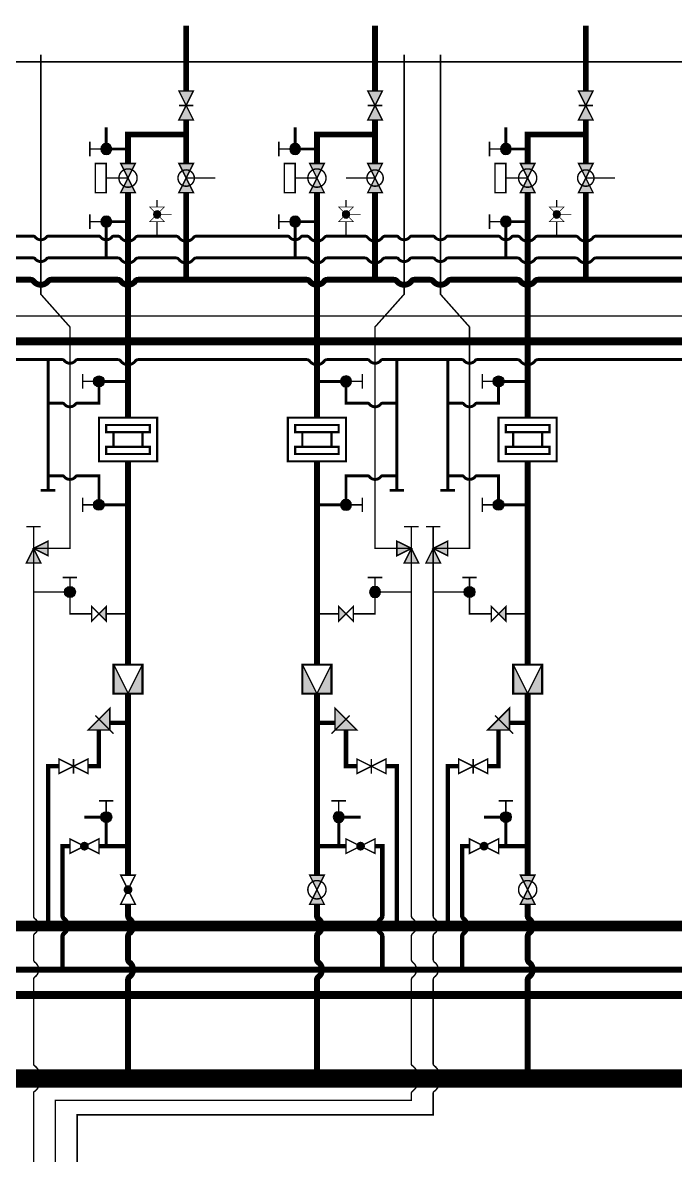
# Model space of a CAD drawing. Header units: millimetres. Extents: x 0 to 2500, y 0 to 1760.
# Drawn here: x 1676.5 to 1766.3, y 1442.4 to 1598.4 of the extents above; entities that cross this region are included whole.
import ezdxf

# ---------------------------------------------------------------- set-up
doc = ezdxf.new("R2010")
doc.units = ezdxf.units.MM
doc.linetypes.add('ACAD_ISO02W100', pattern=[15, 12, -3])
doc.linetypes.add('ACAD_ISO03W100', pattern=[30, 12, -18])
for name, color, linetype in [('Вентили угл.15', 7, 'Continuous'), ('Диафрагмы 150', 7, 'Continuous'), ('Диафрагмы 80', 7, 'Continuous'), ('Задвижки 80', 7, 'Continuous'), ('Клапаны 10', 7, 'Continuous'), ('Краны 10', 7, 'Continuous'), ('Краны 15', 7, 'Continuous'), ('Краны 3', 7, 'Continuous'), ('Краны 6', 7, 'Continuous'), ('Краны шар.80', 7, 'Continuous'), ('Краны шар.пн.прив.80', 7, 'Continuous'), ('Краны шар.ручн.80', 7, 'Continuous'), ('Краны шар.ручн.т.10', 7, 'Continuous'), ('Краны шар.т.100', 7, 'Continuous'), ('Краны шар.т.80', 7, 'Continuous'), ('Площадки', 7, 'Continuous'), ('ППК 50', 7, 'Continuous'), ('Трубы 108', 7, 'Continuous'), ('Трубы 219', 7, 'Continuous'), ('Трубы 25', 7, 'Continuous'), ('Трубы 426', 7, 'Continuous'), ('Трубы 57', 7, 'Continuous'), ('Трубы 89', 7, 'Continuous'), ('Штуцеры', 7, 'Continuous')]:
    doc.layers.add(name, color=color, linetype=linetype)

# ---------------------------------------------------------------- blocks, each defined once
blk = doc.blocks.new('Кран 3')
at = {"layer": 'Краны 3'}
blk.add_hatch(color=256, dxfattribs=at).paths.add_polyline_path([(0, 0.75, 1), (0, -0.75, 1)])
at = {"layer": 'Краны 3', "const_width": 0.2}
for points in [[(1, 2.25), (-1, 2.25)], [(0, 0.75), (0, 2.25)]]:
    blk.add_lwpolyline(points, dxfattribs=at)
at = {"layer": 'Краны 3'}
blk.add_lwpolyline([(0, 0.75, 1), (0, -0.75, 1), (0, 0.75, 1)], format="xyb", dxfattribs=at)
blk = doc.blocks.new('Кран шар.т.80')
at = {"layer": 'Краны шар.т.80'}
blk.add_hatch(color=256, dxfattribs=at).paths.add_polyline_path([(1.5, 0, 1), (2.5, 0, 1)])
at = {"layer": 'Краны шар.т.80', "const_width": 0.2}
blk.add_lwpolyline([(0, -1), (0, 1), (4, -1), (4, 1)], close=True, dxfattribs=at)
blk.add_lwpolyline([(1.5, 0, 1), (2.5, 0, 1), (1.5, 0, 3.172365)], format="xyb", dxfattribs=at)
blk = doc.blocks.new('Кран шар.т.100')
at = {"layer": 'Краны шар.т.100'}
blk.add_hatch(color=256, dxfattribs=at).paths.add_polyline_path([(1.5, 0, 1), (2.5, 0, 1)])
at = {"layer": 'Краны шар.т.100', "const_width": 0.2}
blk.add_lwpolyline([(0, -1), (0, 1), (4, -1), (4, 1)], close=True, dxfattribs=at)
blk.add_lwpolyline([(1.5, 0, 1), (2.5, 0, 1), (1.5, 0, 3.172365)], format="xyb", dxfattribs=at)
blk = doc.blocks.new('Задвижка 80')
at = {"layer": 'Задвижки 80', "const_width": 0.2}
blk.add_lwpolyline([(0, -1), (0, 1), (4, -1), (4, 1)], close=True, dxfattribs=at)
blk.add_lwpolyline([(2, 1), (2, -1)], dxfattribs=at)
blk = doc.blocks.new('ППК 50 непрох.')
at = {"layer": 'ППК 50'}
h = blk.add_hatch(color=256, dxfattribs=at)
h.paths.add_polyline_path([(-1.5, 0), (0, 1.5), (-1.5, 3)])
h.paths.add_polyline_path([(1.5, 0), (0, 1.5), (-1.5, 0)])
at = {"layer": 'ППК 50', "const_width": 0.2}
blk.add_lwpolyline([(1.5, 0), (-1.5, 3), (-1.5, 0)], close=True, dxfattribs=at)
blk.add_lwpolyline([(-2, -0.5), (0.5, 2)], dxfattribs=at)
blk = doc.blocks.new('Клапан 10')
at = {"layer": 'Клапаны 10'}
blk.add_hatch(color=256, dxfattribs=at).paths.add_polyline_path([(2, 1), (1, 0), (2, -1)])
at = {"layer": 'Клапаны 10', "const_width": 0.2}
blk.add_lwpolyline([(0, 1), (0, -1), (2, 1), (2, -1)], close=True, dxfattribs=at)
blk = doc.blocks.new('Кран 10')
at = {"layer": 'Краны 10'}
blk.add_hatch(color=256, dxfattribs=at).paths.add_polyline_path([(0, 0.75, 1), (0, -0.75, 1)])
at = {"layer": 'Краны 10', "const_width": 0.2}
for points in [[(1, 2), (-1, 2)], [(0, 0), (0, 2)]]:
    blk.add_lwpolyline(points, dxfattribs=at)
at = {"layer": 'Краны 10'}
blk.add_lwpolyline([(0, 0.75, 1), (0, -0.75, 1), (0, 0.75, 1)], format="xyb", dxfattribs=at)
blk = doc.blocks.new('Кран 6')
at = {"layer": 'Краны 6'}
blk.add_hatch(color=256, dxfattribs=at).paths.add_polyline_path([(0, 0.75, 1), (0, -0.75, 1)])
at = {"layer": 'Краны 6', "const_width": 0.2}
for points in [[(1, 2.25), (-1, 2.25)], [(0, 0.75), (0, 2.25)]]:
    blk.add_lwpolyline(points, dxfattribs=at)
at = {"layer": 'Краны 6'}
blk.add_lwpolyline([(0, 0.75, 1), (0, -0.75, 1), (0, 0.75, 1)], format="xyb", dxfattribs=at)
blk = doc.blocks.new('Вентиль угл.15')
at = {"layer": 'Вентили угл.15'}
h = blk.add_hatch(color=256, dxfattribs=at)
h.paths.add_polyline_path([(-2, 1), (-2, -1), (0, 0)])
h.paths.add_polyline_path([(0, 0), (-1, -2), (1, -2)])
blk.add_hatch(color=256, dxfattribs=at).paths.add_polyline_path([(0, 0), (-1, -2), (1, -2)])
at = {"layer": 'Вентили угл.15', "const_width": 0.2}
for points in [[(1, 3), (-1, 3)], [(0, 0), (0, 3)], [(0, 0), (-1, -2), (1, -2), (0, 0)]]:
    blk.add_lwpolyline(points, dxfattribs=at)
blk.add_lwpolyline([(0, 0), (-2, -1), (-2, 1), (0, 0)], close=True, dxfattribs=at)
blk = doc.blocks.new('Диафрагма 150')
at = {"layer": 'Диафрагмы 150', "const_width": 0.3}
for points in [[(-3, 1), (3, 1), (3, 2), (-3, 2)], [(-3, -2), (3, -2), (3, -1), (-3, -1)]]:
    blk.add_lwpolyline(points, close=True, dxfattribs=at)
for points in [[(-2, 1), (-2, -1)], [(2, 1), (2, -1)]]:
    blk.add_lwpolyline(points, dxfattribs=at)
blk = doc.blocks.new('Штуцер 25')
at = {"layer": 'Штуцеры'}
h = blk.add_hatch(color=256, dxfattribs=at)
h.paths.add_polyline_path([(0, -4), (2, -4), (2, 0)])
h.paths.add_polyline_path([(-2, -4), (0, -4), (-2, 0)])
at = {"layer": 'Штуцеры', "const_width": 0.3}
blk.add_lwpolyline([(2, -4), (-2, -4), (-2, 0), (2, 0)], close=True, dxfattribs=at)
at = {"layer": 'Штуцеры'}
for points in [[(0, -4), (-2, 0)], [(2, 0), (0, -4)]]:
    blk.add_lwpolyline(points, dxfattribs=at)
blk = doc.blocks.new('Заглушка 57')
at = {"layer": 'Трубы 57', "const_width": 0.4}
blk.add_lwpolyline([(0, 1), (0, -1)], dxfattribs=at)
blk = doc.blocks.new('Пересеч. 57-57')
at = {"layer": 'Трубы 57'}
blk.add_lwpolyline([(-1, 0, 0.4, 0.4, -0.236068), (-0.8, -0.1, 0.4, 0.4, 0.236068), (0, -0.5, 0.4, 0.4, 0.236068), (0.8, -0.1, 0.4, 0.4, -0.236068), (1, 0, 0, 0, 0)], format="xyseb", dxfattribs=at)
blk = doc.blocks.new('Пересеч. 89-108')
at = {"layer": 'Трубы 89', "const_width": 0.6}
blk.add_lwpolyline([(-1.4, 0, -0.236068), (-1, -0.2, 0.236068), (0, -0.7, 0.236068), (1, -0.2, -0.236068), (1.4, 0)], format="xyb", dxfattribs=at)
blk = doc.blocks.new('Пересеч. 25-159')
at = {"layer": 'Трубы 25', "const_width": 0.2}
blk.add_lwpolyline([(-1.4, 0, -0.236068), (-1, -0.2, 0.236068), (0, -0.7, 0.236068), (1, -0.2, -0.236068), (1.4, 0)], format="xyb", dxfattribs=at)
blk = doc.blocks.new('Пересеч. 57-108')
at = {"layer": 'Трубы 57', "const_width": 0.4}
blk.add_lwpolyline([(-1.4, 0, -0.236068), (-1, -0.2, 0.236068), (0, -0.7, 0.236068), (1, -0.2, -0.236068), (1.4, 0)], format="xyb", dxfattribs=at)
blk = doc.blocks.new('Кран 15')
at = {"layer": 'Краны 15'}
blk.add_hatch(color=256, dxfattribs=at).paths.add_polyline_path([(-0.75, 0.75, 1), (0.75, 0.75, 1)])
at = {"layer": 'Краны 15', "const_width": 0.2}
for points in [[(-2.25, 1.75), (-2.25, -0.25)], [(-0.75, 0.75), (-2.25, 0.75)]]:
    blk.add_lwpolyline(points, dxfattribs=at)
at = {"layer": 'Краны 15'}
blk.add_lwpolyline([(-0.75, 0.75, 1), (0.75, 0.75, 1), (-0.75, 0.75, 1)], format="xyb", dxfattribs=at)
blk = doc.blocks.new('Кран шар.ручн.т.10')
at = {"layer": 'Краны шар.ручн.т.10'}
h = blk.add_hatch(color=256, dxfattribs=at)
h.paths.add_polyline_path([(1, 0), (1.35, -0.35, 0.198912), (1.5, 0, 0.198912), (1.35, 0.35)])
h.paths.add_polyline_path([(0.65, -0.35, 0.414214), (1.35, -0.35), (1, 0)])
h.paths.add_polyline_path([(0.5, 0, 0.198912), (0.65, -0.35), (1, 0), (0.65, 0.35, 0.198912)])
h.paths.add_polyline_path([(1, 0), (1.35, 0.35, 0.414214), (0.65, 0.35)])
at = {"layer": 'Краны шар.ручн.т.10', "const_width": 0.1}
blk.add_lwpolyline([(1, 0), (1, 2)], dxfattribs=at)
blk.add_lwpolyline([(0, 1), (0, -1), (2, 1), (2, -1)], close=True, dxfattribs=at)
at = {"layer": 'Краны шар.ручн.т.10'}
blk.add_lwpolyline([(0.5, 0, 1), (1.5, 0, 1), (0.5, 0, 1)], format="xyb", dxfattribs=at)
blk = doc.blocks.new('Задвижка 80 непрох.')
at = {"layer": 'Задвижки 80'}
h = blk.add_hatch(color=256, dxfattribs=at)
h.paths.add_polyline_path([(2, 0), (0, 1), (0, -1)])
h.paths.add_polyline_path([(2, 0), (4, -1), (4, 1)])
at = {"layer": 'Задвижки 80', "const_width": 0.2}
blk.add_lwpolyline([(0, -1), (0, 1), (4, -1), (4, 1)], close=True, dxfattribs=at)
blk.add_lwpolyline([(2, 1), (2, -1)], dxfattribs=at)
blk = doc.blocks.new('Кран шар.пн.прив.80')
at = {"layer": 'Краны шар.пн.прив.80'}
h = blk.add_hatch(color=256, dxfattribs=at)
h.paths.add_polyline_path([(0, -1), (2, 0), (0, 1)])
h.paths.add_polyline_path([(2, 0), (4, -1), (4, 1)])
at = {"layer": 'Краны шар.пн.прив.80', "const_width": 0.2}
for points in [[(0, 3), (4, 3), (4, 4.5), (0, 4.5)], [(0, -1), (0, 1), (4, -1), (4, 1)]]:
    blk.add_lwpolyline(points, close=True, dxfattribs=at)
blk.add_lwpolyline([(2, 0), (2, 3)], dxfattribs=at)
blk.add_lwpolyline([(2, 1.25, 1.010442), (2, -1.25, 1.010442), (2, 1.25, 4.236068)], format="xyb", dxfattribs=at)
blk = doc.blocks.new('Кран шар.ручн.80 непрох.')
at = {"layer": 'Краны шар.ручн.80'}
h = blk.add_hatch(color=256, dxfattribs=at)
h.paths.add_polyline_path([(2, 0), (0, 1), (0, -1)])
h.paths.add_polyline_path([(2, 0), (4, -1), (4, 1)])
at = {"layer": 'Краны шар.ручн.80', "const_width": 0.2}
blk.add_lwpolyline([(2, 4), (2, 0)], dxfattribs=at)
blk.add_lwpolyline([(0, -1), (0, 1), (4, -1), (4, 1)], close=True, dxfattribs=at)
blk.add_lwpolyline([(0.875, 0, 1), (3.125, 0, 1), (0.875, 0, 1)], format="xyb", dxfattribs=at)
blk = doc.blocks.new('Пересеч. 108-108')
at = {"layer": 'Трубы 108'}
blk.add_lwpolyline([(-1.4, 0, 0.8, 0.8, -0.236068), (-1, -0.2, 0.8, 0.8, 0.236068), (0, -0.7, 0.8, 0.8, 0.236068), (1, -0.2, 0.8, 0.8, -0.236068), (1.4, 0, 0, 0, 0)], format="xyseb", dxfattribs=at)
blk = doc.blocks.new('Кран шар.80')
at = {"layer": 'Краны шар.80'}
h = blk.add_hatch(color=256, dxfattribs=at)
h.paths.add_polyline_path([(0, -1), (2, 0), (0, 1)])
h.paths.add_polyline_path([(2, 0), (4, -1), (4, 1)])
at = {"layer": 'Краны шар.80', "const_width": 0.2}
blk.add_lwpolyline([(0, -1), (0, 1), (4, -1), (4, 1)], close=True, dxfattribs=at)
blk.add_lwpolyline([(2, 1.25, 1.010442), (2, -1.25, 1.010442), (2, 1.25, 4.236068)], format="xyb", dxfattribs=at)
blk = doc.blocks.new('Пересеч. 25-219')
at = {"layer": 'Трубы 25', "const_width": 0.2}
blk.add_lwpolyline([(-2, 0, -0.236068), (-1.8, -0.1, 0.236068), (0, -1, 0.236068), (1.8, -0.1, -0.236068), (2, 0)], format="xyb", dxfattribs=at)

msp = doc.modelspace()

# ---------------------------------------------------------------- linework, layer by layer
at = {"layer": 'Диафрагмы 80', "const_width": 0.3}
for points in [[(1695, 1544), (1687, 1544), (1687, 1538), (1695, 1538)], [(1713, 1544), (1721, 1544), (1721, 1538), (1713, 1538)], [(1750, 1544), (1742, 1544), (1742, 1538), (1750, 1538)]]:
    msp.add_lwpolyline(points, close=True, dxfattribs=at)
at = {"layer": 'Площадки', "linetype": 'ACAD_ISO02W100', "ltscale": 0.5, "const_width": 0.2}
msp.add_lwpolyline([(1265, 1593), (1878, 1593), (1878, 1558), (1265, 1558)], close=True, dxfattribs=at)
at = {"layer": 'Площадки', "const_width": 0.1}
for points in [[(1265, 1555), (1878, 1555), (1878, 1464), (1265, 1464)], [(1877, 1465), (1266, 1465), (1266, 1554), (1877, 1554)]]:
    msp.add_lwpolyline(points, close=True, dxfattribs=at)
at = {"layer": 'Площадки', "linetype": 'ACAD_ISO03W100', "ltscale": 1.5, "const_width": 1}
msp.add_lwpolyline([(1265.5, 1554.5), (1877.5, 1554.5), (1877.5, 1464.5), (1265.5, 1464.5)], close=True, dxfattribs=at)
at = {"layer": 'Трубы 108', "const_width": 0.8}
for points in [[(1699, 1598), (1699, 1589)], [(1725, 1598), (1725, 1589)], [(1754, 1598), (1754, 1589)], [(1699, 1585), (1699, 1579)], [(1725, 1585), (1725, 1579)], [(1754, 1585), (1754, 1579)], [(1699, 1575), (1699, 1563)], [(1725, 1575), (1725, 1563)], [(1754, 1575), (1754, 1563)], [(1675.4, 1563), (1677.6, 1563)], [(1680.4, 1563), (1689.6, 1563)], [(1692.4, 1563), (1715.6, 1563)], [(1718.4, 1563), (1727.6, 1563)], [(1730.4, 1563), (1732.6, 1563)], [(1735.4, 1563), (1744.6, 1563)], [(1747.4, 1563), (1770.6, 1563)], [(1691, 1538), (1691, 1510)], [(1717, 1538), (1717, 1510)], [(1746, 1538), (1746, 1510)], [(1691, 1506), (1691, 1481)], [(1717, 1506), (1717, 1481)], [(1746, 1506), (1746, 1481)], [(1691, 1477), (1691, 1475.4)], [(1717, 1477), (1717, 1475.4)], [(1746, 1477), (1746, 1475.4)], [(1691, 1472.6), (1691, 1469.4)], [(1717, 1472.6), (1717, 1469.4)], [(1746, 1472.6), (1746, 1469.4)], [(1691, 1466.6), (1691, 1453)], [(1717, 1466.6), (1717, 1453)], [(1746, 1466.6), (1746, 1453)]]:
    msp.add_lwpolyline(points, dxfattribs=at)
at = {"layer": 'Трубы 108'}
for points in [[(1699, 1583, 0.8, 0.8, 0), (1691, 1583, 0.8, 0.8, 0), (1691, 1579, 0.8, 0.8, 0)], [(1725, 1583, 0.8, 0.8, 0), (1717, 1583, 0.8, 0.8, 0), (1717, 1579, 0.8, 0.8, 0)], [(1754, 1583, 0.8, 0.8, 0), (1746, 1583, 0.8, 0.8, 0), (1746, 1579, 0.8, 0.8, 0)], [(1691, 1575, 0.8, 0.8, 0), (1691, 1544, 0, 0, 0)], [(1717, 1575, 0.8, 0.8, 0), (1717, 1544, 0, 0, 0)], [(1746, 1575, 0.8, 0.8, 0), (1746, 1544, 0, 0, 0)], [(1272, 1429, 0.8, 0.8, 0), (1268, 1429, 0.8, 0.8, 0), (1268, 1468, 0.8, 0.8, 0), (1885, 1468, 0.8, 0.8, 0), (1885, 1457, 0.8, 0.8, 0)]]:
    msp.add_lwpolyline(points, format="xyseb", dxfattribs=at)
at = {"layer": 'Трубы 219'}
msp.add_lwpolyline([(1276, 1474, 1.5, 1.5, 0), (1889, 1474, 2.5, 2.5, 0), (1889, 1420, 2.5, 2.5, 0), (1829, 1420, 2.5, 2.5, 0), (1829, 1326, 0, 0, 0)], format="xyseb", dxfattribs=at)
at = {"layer": 'Трубы 25'}
for points in [[(1678, 1526, 0.2, 0.2, 0), (1683, 1526, 0.2, 0.2, 0), (1683, 1556.5, 0.2, 0.2, 0), (1679, 1561, 0.2, 0.2, 0), (1679, 1594, 0, 0, 0)], [(1730, 1526, 0.2, 0.2, 0), (1725, 1526, 0.2, 0.2, 0), (1725, 1556.5, 0.2, 0.2, 0), (1729, 1561, 0.2, 0.2, 0), (1729, 1594, 0, 0, 0)], [(1733, 1526, 0.2, 0.2, 0), (1738, 1526, 0.2, 0.2, 0), (1738, 1556.5, 0.2, 0.2, 0), (1734, 1561, 0.2, 0.2, 0), (1734, 1594, 0, 0, 0)], [(1678, 1466.6, 0.2, 0.2, 0), (1678, 1455, 0.2, 0.2, 0)], [(1730, 1455, 0.2, 0.2, 0), (1730, 1466.6, 0, 0, 0)], [(1733, 1466.6, 0.2, 0.2, 0), (1733, 1455, 0.2, 0.2, 0)]]:
    msp.add_lwpolyline(points, format="xyseb", dxfattribs=at)
for points, const_width in [([(1695, 1573), (1695, 1574)], 0.2), ([(1721, 1573), (1721, 1574)], 0.2), ([(1750, 1573), (1750, 1574)], 0.2), ([(1695, 1569), (1695, 1571)], 0.2), ([(1721, 1569), (1721, 1571)], 0.2), ([(1750, 1569), (1750, 1571)], 0.2), ([(1678, 1475.4), (1678, 1526)], 0.2), ([(1730, 1475.4), (1730, 1526)], 0.2), ([(1733, 1475.4), (1733, 1526)], 0.2), ([(1686, 1517), (1683, 1517), (1683, 1520), (1678, 1520)], 0.2), ([(1722, 1517), (1725, 1517), (1725, 1520), (1730, 1520)], 0.2), ([(1741, 1517), (1738, 1517), (1738, 1520), (1733, 1520)], 0.2), ([(1691, 1517), (1688, 1517)], 0.2), ([(1717, 1517), (1720, 1517)], 0.2), ([(1746, 1517), (1743, 1517)], 0.2), ([(1688, 1485), (1688, 1489), (1685, 1489)], 0.4), ([(1720, 1485), (1720, 1489), (1723, 1489)], 0.4), ([(1743, 1485), (1743, 1489), (1740, 1489)], 0.4), ([(1678, 1469.4), (1678, 1472.6)], 0.2), ([(1730, 1469.4), (1730, 1472.6)], 0.2), ([(1733, 1469.4), (1733, 1472.6)], 0.2), ([(1678, 1451), (1678, 1428.5)], 0.2), ([(1681, 1428.5), (1681, 1450), (1730, 1450), (1730, 1451)], 0.2), ([(1733, 1451), (1733, 1448), (1684, 1448), (1684, 1428.5)], 0.2)]:
    msp.add_lwpolyline(points, dxfattribs=dict(at, const_width=const_width))
at = {"layer": 'Трубы 426', "const_width": 2.5}
msp.add_lwpolyline([(1576.5, 1453), (1866, 1453)], dxfattribs=at)
at = {"layer": 'Трубы 57', "const_width": 0.4}
for points in [[(1691, 1581), (1688, 1581), (1688, 1584)], [(1717, 1581), (1714, 1581), (1714, 1584)], [(1746, 1581), (1743, 1581), (1743, 1584)], [(1691, 1571), (1688, 1571), (1688, 1566)], [(1717, 1571), (1714, 1571), (1714, 1566)], [(1746, 1571), (1743, 1571), (1743, 1566)], [(1675, 1569), (1678, 1569)], [(1680, 1569), (1687, 1569)], [(1689, 1569), (1689.6, 1569)], [(1692.4, 1569), (1697.6, 1569)], [(1700.4, 1569), (1713, 1569)], [(1715, 1569), (1715.6, 1569)], [(1718.4, 1569), (1723.6, 1569)], [(1726.4, 1569), (1728, 1569)], [(1730, 1569), (1733, 1569)], [(1735, 1569), (1742, 1569)], [(1744, 1569), (1744.6, 1569)], [(1747.4, 1569), (1752.6, 1569)], [(1755.4, 1569), (1768, 1569)], [(1675, 1566), (1678, 1566)], [(1680, 1566), (1689.6, 1566)], [(1692.4, 1566), (1697.6, 1566)], [(1700.4, 1566), (1715.6, 1566)], [(1718.4, 1566), (1723.6, 1566)], [(1726.4, 1566), (1728, 1566)], [(1730, 1566), (1733, 1566)], [(1735, 1566), (1744.6, 1566)], [(1747.4, 1566), (1752.6, 1566)], [(1755.4, 1566), (1770.6, 1566)], [(1682, 1552), (1671, 1552)], [(1689.6, 1552), (1684, 1552)], [(1715.6, 1552), (1692.4, 1552)], [(1724, 1552), (1718.4, 1552)], [(1737, 1552), (1726, 1552)], [(1744.6, 1552), (1739, 1552)], [(1770.6, 1552), (1747.4, 1552)], [(1691, 1549), (1687, 1549), (1687, 1546), (1684, 1546)], [(1717, 1549), (1721, 1549), (1721, 1546), (1724, 1546)], [(1746, 1549), (1742, 1549), (1742, 1546), (1739, 1546)], [(1682, 1546), (1680, 1546)], [(1726, 1546), (1728, 1546)], [(1737, 1546), (1735, 1546)], [(1682, 1536), (1680, 1536)], [(1691, 1532), (1687, 1532), (1687, 1536), (1684, 1536)], [(1717, 1532), (1721, 1532), (1721, 1536), (1724, 1536)], [(1726, 1536), (1728, 1536)], [(1737, 1536), (1735, 1536)], [(1746, 1532), (1742, 1532), (1742, 1536), (1739, 1536)]]:
    msp.add_lwpolyline(points, dxfattribs=at)
at = {"layer": 'Трубы 57'}
for points in [[(1680, 1552, 0.4, 0.4, 0), (1680, 1534, 0, 0, 0)], [(1728, 1552, 0.4, 0.4, 0), (1728, 1534, 0, 0, 0)], [(1735, 1552, 0.4, 0.4, 0), (1735, 1534, 0, 0, 0)]]:
    msp.add_lwpolyline(points, format="xyseb", dxfattribs=at)
at = {"layer": 'Трубы 89', "const_width": 0.6}
for points in [[(1691, 1502), (1688.5, 1502)], [(1717, 1502), (1719.5, 1502)], [(1746, 1502), (1743.5, 1502)], [(1687, 1501), (1687, 1496), (1685.5, 1496)], [(1721, 1501), (1721, 1496), (1722.5, 1496)], [(1742, 1501), (1742, 1496), (1740.5, 1496)], [(1681.5, 1496), (1680, 1496), (1680, 1474)], [(1726.5, 1496), (1728, 1496), (1728, 1474)], [(1736.5, 1496), (1735, 1496), (1735, 1474)], [(1682, 1475.4), (1682, 1485), (1683, 1485)], [(1687, 1485), (1691, 1485)], [(1721, 1485), (1717, 1485)], [(1726, 1475.4), (1726, 1485), (1725, 1485)], [(1737, 1475.4), (1737, 1485), (1738, 1485)], [(1742, 1485), (1746, 1485)], [(1682, 1468), (1682, 1472.6)], [(1726, 1468), (1726, 1472.6)], [(1737, 1468), (1737, 1472.6)]]:
    msp.add_lwpolyline(points, dxfattribs=at)

# ---------------------------------------------------------------- block references
at = {"layer": 'Вентили угл.15', "xscale": -1}
for p in [(1678, 1526), (1733, 1526)]:
    msp.add_blockref('Вентиль угл.15', p, dxfattribs=at)
at = {"layer": 'Вентили угл.15'}
msp.add_blockref('Вентиль угл.15', (1730, 1526), dxfattribs=at)
at = {"layer": 'Диафрагмы 80', "xscale": -1}
for p in [(1691, 1541), (1746, 1541)]:
    msp.add_blockref('Диафрагма 150', p, dxfattribs=at)
at = {"layer": 'Диафрагмы 80'}
msp.add_blockref('Диафрагма 150', (1717, 1541), dxfattribs=at)
at = {"layer": 'Задвижки 80', "rotation": 270}
for p in [(1699, 1589), (1725, 1589), (1754, 1589)]:
    msp.add_blockref('Задвижка 80 непрох.', p, dxfattribs=at)
at = {"layer": 'Задвижки 80', "xscale": -1}
for p in [(1685.5, 1496), (1740.5, 1496)]:
    msp.add_blockref('Задвижка 80', p, dxfattribs=at)
at = {"layer": 'Задвижки 80'}
msp.add_blockref('Задвижка 80', (1722.5, 1496), dxfattribs=at)
at = {"layer": 'Клапаны 10', "xscale": -1, "rotation": 180}
for p in [(1686, 1517), (1741, 1517)]:
    msp.add_blockref('Клапан 10', p, dxfattribs=at)
at = {"layer": 'Клапаны 10', "rotation": 180}
msp.add_blockref('Клапан 10', (1722, 1517), dxfattribs=at)
at = {"layer": 'Краны 10', "xscale": -1}
for p in [(1683, 1520), (1738, 1520)]:
    msp.add_blockref('Кран 10', p, dxfattribs=at)
at = {"layer": 'Краны 10'}
msp.add_blockref('Кран 10', (1725, 1520), dxfattribs=at)
at = {"layer": 'Краны 15'}
for p in [(1688, 1580.25), (1714, 1580.25), (1743, 1580.25), (1688, 1570.25), (1714, 1570.25), (1743, 1570.25)]:
    msp.add_blockref('Кран 15', p, dxfattribs=at)
at = {"layer": 'Краны 3', "xscale": -1}
for p in [(1688, 1489), (1743, 1489)]:
    msp.add_blockref('Кран 3', p, dxfattribs=at)
at = {"layer": 'Краны 3'}
msp.add_blockref('Кран 3', (1720, 1489), dxfattribs=at)
at = {"layer": 'Краны 6', "xscale": -1, "rotation": 90}
for p in [(1687, 1549), (1742, 1549), (1687, 1532), (1742, 1532)]:
    msp.add_blockref('Кран 6', p, dxfattribs=at)
at = {"layer": 'Краны 6', "rotation": 270}
for p in [(1721, 1549), (1721, 1532)]:
    msp.add_blockref('Кран 6', p, dxfattribs=at)
at = {"layer": 'Краны шар.80', "rotation": 270}
for p in [(1717, 1481), (1746, 1481)]:
    msp.add_blockref('Кран шар.80', p, dxfattribs=at)
at = {"layer": 'Краны шар.пн.прив.80', "rotation": 90}
for p in [(1691, 1575), (1717, 1575), (1746, 1575)]:
    msp.add_blockref('Кран шар.пн.прив.80', p, dxfattribs=at)
at = {"layer": 'Краны шар.ручн.80', "xscale": -1, "rotation": 270}
for p in [(1699, 1575), (1754, 1575)]:
    msp.add_blockref('Кран шар.ручн.80 непрох.', p, dxfattribs=at)
at = {"layer": 'Краны шар.ручн.80', "rotation": 90}
msp.add_blockref('Кран шар.ручн.80 непрох.', (1725, 1575), dxfattribs=at)
at = {"layer": 'Краны шар.ручн.т.10', "rotation": 270}
for p in [(1695, 1573), (1721, 1573), (1750, 1573)]:
    msp.add_blockref('Кран шар.ручн.т.10', p, dxfattribs=at)
at = {"layer": 'Краны шар.т.100', "xscale": -1, "rotation": 90}
msp.add_blockref('Кран шар.т.100', (1691, 1481), dxfattribs=at)
at = {"layer": 'Краны шар.т.80', "xscale": -1}
for p in [(1687, 1485), (1742, 1485)]:
    msp.add_blockref('Кран шар.т.80', p, dxfattribs=at)
at = {"layer": 'Краны шар.т.80'}
msp.add_blockref('Кран шар.т.80', (1721, 1485), dxfattribs=at)
at = {"layer": 'ППК 50', "xscale": -1}
for p in [(1687, 1501), (1742, 1501)]:
    msp.add_blockref('ППК 50 непрох.', p, dxfattribs=at)
at = {"layer": 'ППК 50'}
msp.add_blockref('ППК 50 непрох.', (1721, 1501), dxfattribs=at)
at = {"layer": 'Трубы 108'}
for p in [(1679, 1563), (1691, 1563), (1717, 1563), (1729, 1563), (1734, 1563), (1746, 1563)]:
    msp.add_blockref('Пересеч. 108-108', p, dxfattribs=at)
at = {"layer": 'Трубы 108', "rotation": 90}
for p in [(1691, 1474), (1717, 1474), (1746, 1474), (1691, 1468), (1717, 1468), (1746, 1468)]:
    msp.add_blockref('Пересеч. 108-108', p, dxfattribs=at)
at = {"layer": 'Трубы 25', "rotation": 90}
for name, p in [('Пересеч. 25-159', (1678, 1474)), ('Пересеч. 25-159', (1730, 1474)), ('Пересеч. 25-159', (1733, 1474)), ('Пересеч. 25-159', (1678, 1468)), ('Пересеч. 25-159', (1730, 1468)), ('Пересеч. 25-159', (1733, 1468)), ('Пересеч. 25-219', (1678, 1453)), ('Пересеч. 25-219', (1730, 1453)), ('Пересеч. 25-219', (1733, 1453))]:
    msp.add_blockref(name, p, dxfattribs=at)
at = {"layer": 'Трубы 57'}
for name, p in [('Пересеч. 57-57', (1679, 1569)), ('Пересеч. 57-57', (1688, 1569)), ('Пересеч. 57-108', (1691, 1569)), ('Пересеч. 57-108', (1699, 1569)), ('Пересеч. 57-57', (1714, 1569)), ('Пересеч. 57-108', (1717, 1569)), ('Пересеч. 57-108', (1725, 1569)), ('Пересеч. 57-57', (1729, 1569)), ('Пересеч. 57-57', (1734, 1569)), ('Пересеч. 57-57', (1743, 1569)), ('Пересеч. 57-108', (1746, 1569)), ('Пересеч. 57-108', (1754, 1569)), ('Пересеч. 57-57', (1679, 1566)), ('Пересеч. 57-108', (1691, 1566)), ('Пересеч. 57-108', (1699, 1566)), ('Пересеч. 57-108', (1717, 1566)), ('Пересеч. 57-108', (1725, 1566)), ('Пересеч. 57-57', (1729, 1566)), ('Пересеч. 57-57', (1734, 1566)), ('Пересеч. 57-108', (1746, 1566)), ('Пересеч. 57-108', (1754, 1566)), ('Пересеч. 57-57', (1683, 1552)), ('Пересеч. 57-108', (1691, 1552)), ('Пересеч. 57-108', (1717, 1552)), ('Пересеч. 57-57', (1725, 1552)), ('Пересеч. 57-57', (1738, 1552)), ('Пересеч. 57-108', (1746, 1552)), ('Пересеч. 57-57', (1725, 1546)), ('Пересеч. 57-57', (1725, 1536))]:
    msp.add_blockref(name, p, dxfattribs=at)
at = {"layer": 'Трубы 57', "xscale": -1}
for p in [(1683, 1546), (1738, 1546), (1683, 1536), (1738, 1536)]:
    msp.add_blockref('Пересеч. 57-57', p, dxfattribs=at)
at = {"layer": 'Трубы 57', "xscale": -1, "rotation": 90}
for p in [(1680, 1534), (1735, 1534)]:
    msp.add_blockref('Заглушка 57', p, dxfattribs=at)
at = {"layer": 'Трубы 57', "rotation": 270}
msp.add_blockref('Заглушка 57', (1728, 1534), dxfattribs=at)
at = {"layer": 'Трубы 89', "rotation": 90}
for p in [(1682, 1474), (1737, 1474)]:
    msp.add_blockref('Пересеч. 89-108', p, dxfattribs=at)
at = {"layer": 'Трубы 89', "xscale": -1, "rotation": 270}
msp.add_blockref('Пересеч. 89-108', (1726, 1474), dxfattribs=at)
at = {"layer": 'Штуцеры', "xscale": -1}
for p in [(1691, 1510), (1746, 1510)]:
    msp.add_blockref('Штуцер 25', p, dxfattribs=at)
at = {"layer": 'Штуцеры'}
msp.add_blockref('Штуцер 25', (1717, 1510), dxfattribs=at)

doc.saveas('drawing.dxf')
